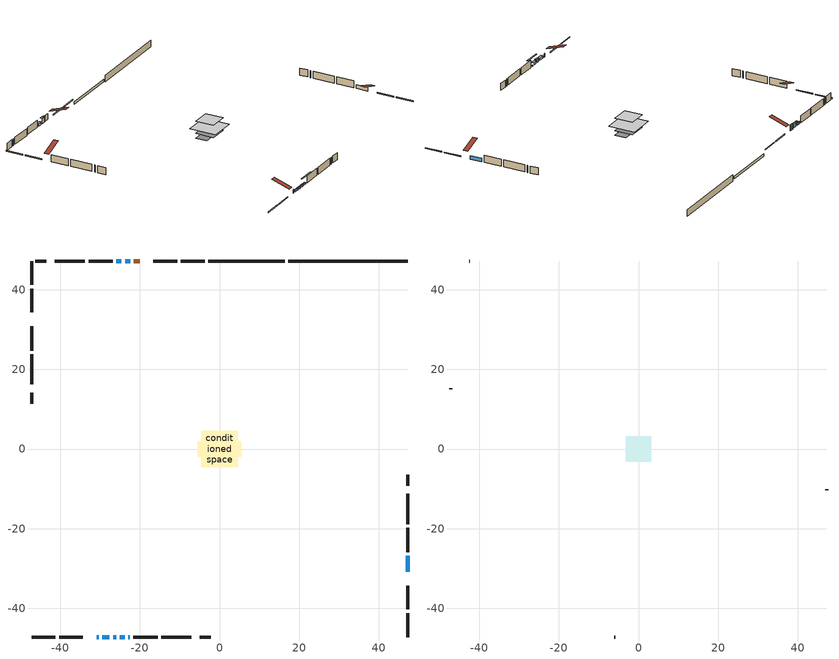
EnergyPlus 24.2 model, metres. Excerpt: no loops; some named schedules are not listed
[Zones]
conditioned space
 floor adiabatic (Floor2 construction): -3.2,-3.2 -3.2,3.2 3.2,3.2 3.2,-3.2 z1.22
 floor adiabatic (AdiabaticFloorConstruction): -4.63,-4.63 -4.63,4.63 4.63,4.63 4.63,-4.63 z1.22
 floor foundation (Slab1 construction): -5.49,-1.98 -5.49,1.98 5.49,1.98 5.49,-1.98 z-1.07
 floor foundation (Slab2 construction): -3.2,-3.2 -3.2,3.2 3.2,3.2 3.2,-3.2 z-0.61
 wall outside (RimJoist1 construction): -3.69,47.18 -9.66,47.18 / -47.18,-47.18 -41.21,-47.18 / -47.18,47.18 -47.18,41.21 / 47.18,-47.18 47.18,-41.21 z1.22:1.52
 wall outside (RimJoist2 construction): -10.59,47.18 -16.56,47.18 / -40.28,-47.18 -34.31,-47.18 / -47.18,40.28 -47.18,34.31 / 47.18,-40.28 47.18,-34.31 z1.22:1.52
 wall outside (AdiabaticWallConstruction 1): -20.06,47.18 -21.51,47.18 z1.22:3.25
 wall outside (AdiabaticWallConstruction): -30.81,-47.18 -30.35,-47.18 / 47.18,-30.81 47.18,-26.81 z1.22:2.44; -22.43,47.18 -23.71,47.18 z1.22:3; -24.63,47.18 -25.86,47.18 / -29.42,-47.18 -27.64,-47.18 / -26.72,-47.18 -25.95,-47.18 / -25.02,-47.18 -23.8,-47.18 z1.22:1.98; -22.88,-47.18 -22.57,-47.18 z1.22:1.55
 wall outside (Wall1 construction): -26.78,47.18 -32.87,47.18 / -21.64,-47.18 -15.55,-47.18 / -47.18,30.81 -47.18,24.71 / 47.18,-25.88 47.18,-19.79 z1.22:3.66
 wall outside (Wall2 construction): -33.8,47.18 -41.37,47.18 / -14.62,-47.18 -7.05,-47.18 / -47.18,23.78 -47.18,16.22 / 47.18,-18.86 47.18,-11.29 z1.22:3.66
 wall outside (Wall4 construction): -43.46,47.18 -46.25,47.18 / -4.96,-47.18 -2.17,-47.18 / -47.18,14.13 -47.18,11.34 / 47.18,-9.2 47.18,-6.41 z1.22:3.66
 wall foundation (FoundationWall1 construction): 17.31,47.18,-1.07 17.31,47.18,1.22 44.19,47.18,1.22 44.19,47.18,1.19 47.18,47.18,1.19 47.18,47.18,-1.07
 wall foundation (FoundationWall2 construction): 16.38,47.18 -2.76,47.18 z-0.61:0.3
 window (WindowConstruction 6): -30.81,-47.18 -30.35,-47.18 z1.22:2.44
 window (WindowConstruction): 47.18,-30.81 47.18,-26.81 z1.22:2.44
 window (WindowConstruction 1): -22.44,47.18 -23.71,47.18 z1.22:3
 window (WindowConstruction 2): -24.64,47.18 -25.85,47.18 z1.22:1.98
 window (WindowConstruction 3): -29.42,-47.18 -27.64,-47.18 z1.22:1.98
 window (WindowConstruction 4): -26.71,-47.18 -25.95,-47.18 z1.22:1.98
 window (WindowConstruction 5): -25.02,-47.18 -23.8,-47.18 z1.22:1.98
 window (WindowConstruction 7): -22.87,-47.18 -22.57,-47.18 z1.22:1.55
 door (Door): -20.06,47.18 -21.51,47.18 z1.22:3.25
 ceiling adiabatic (AdiabaticFloorConstruction): 4.63,-4.63 4.63,4.63 -4.63,4.63 -4.63,-4.63 z1.22
attic - vented
 floor to conditioned space (Floor1 construction Reversed): -3.2,-3.2 -3.2,3.2 3.2,3.2 3.2,-3.2 z3.66
 wall outside (Wall3 construction): -42.3,47.18 -42.53,47.18 / -6.12,-47.18 -5.89,-47.18 / -47.18,15.29 -47.18,15.05 / 47.18,-10.36 47.18,-10.13 z1.22:3.66
 roof outside (Roof1 construction): -19.13,47.18,3.66 -19.13,40.95,5.74 -17.49,40.95,5.74 -17.49,47.18,3.66; -31.73,-47.18,3.66 -31.73,-40.95,5.74 -33.38,-40.95,5.74 -33.38,-47.18,3.66; -47.18,31.73,3.66 -40.95,31.73,5.74 -40.95,33.38,5.74 -47.18,33.38,3.66; 47.18,-31.73,3.66 40.95,-31.73,5.74 40.95,-33.38,5.74 47.18,-33.38,3.66
shading: -23.86,47.18 -22.29,47.18 -22.29,47.79 -23.86,47.79 z3.15; -26,47.18 -24.49,47.18 -24.49,47.79 -26,47.79 z2.13; -27.49,-47.18 -29.57,-47.18 -29.57,-47.94 -27.49,-47.94 z2.13; -25.8,-47.18 -26.86,-47.18 -26.86,-47.94 -25.8,-47.94 z2.13; -23.65,-47.18 -25.17,-47.18 -25.17,-47.94 -23.65,-47.94 z2.13; -19.93,-47.18 -25.51,-47.18 -25.51,-47.59 -19.93,-47.59 z4.19
[Building]
Building 1: Terrain=Suburbs
[Site:Location]
Windsor AP_ON: Latitude {deg}=42.28; Longitude {deg}=-82.96; Time Zone {hr}=-5; Elevation {m}=190; Keep Site Location Information=Yes
[Site:GroundTemperature:Shallow]
6.34957, 4.46684, 4.31606, 5.20952, 8.79623, 12.3662, 15.4612, 17.4219, 17.5884, 15.9938, 12.9777, 9.51722
[Site:WaterMainsTemperature]
Calculation Method=Schedule; Temperature Schedule=mains temperature schedule
[Material] Roughness=Rough; Thermal Absorptance=0.9
Name | Thickness {m} | Conductivity {W/m-K} | Density {kg/m3} | Specific Heat {J/kg-K} | Solar Absorptance | Visible Absorptance
asphalt or fiberglass shingles | 0.00635 | 0.162714 | 1121.4 | 1465.45 | 0.4 | 0.4
ceiling stud and cavity | 0.1397 | 0.079977 | 65.682 | 1177.47 | 0.7 | 0.7
concrete 4.0 in. | 0.1016 | 1.803125 | 2242.8 | 837.4 | 0.7 | 0.7
concrete 8.0 in. | 0.2032 | 1.803125 | 2242.8 | 837.4 | 0.7 | 0.7
door material | 0.04445 | 0.188738 | 512.64 | 1214.23 | 0.7 | 0.7
exterior vertical ins | 0.0436689 | 0.029427 | 32.04 | 1214.23 | 0.7 | 0.7
exterior vertical ins 1 | 0.0105188 | 0.029427 | 32.04 | 1214.23 | 0.7 | 0.7
floor covering | 0.0127 | 9.015625 | 54.468 | 1339.84 | 0.6 | 0.6
floor covering 1 | 0.0127 | 0.0433444 | 54.468 | 1339.84 | 0.6 | 0.6
floor rigid ins; wall rigid ins | 0.512978 | 0.029427 | 32.04 | 1214.23 | 0.7 | 0.7
floor stud and cavity | 0.0889 | 0.232447 | 50.32683 | 1063.81 | 0.7 | 0.7
floor stud and cavity 1 | 0.1397 | 1.75129 | 37.0049 | 1207.88 | 0.7 | 0.7
furniture material conditioned space 1 | 0.1524 | 0.115458 | 640.8 | 1214.23 | 0.6 | 0.6
gypsum board | 0.0127 | 0.160291 | 801 | 837.4 | 0.6 | 0.6
gypsum board 1 | 0.0127 | 0.160291 | 801 | 837.4 | 0.7 | 0.7
osb sheathing 0.5 in. | 0.0127 | 0.115458 | 512.64 | 1214.23 | 0.7 | 0.7
osb sheathing 0.75 in. | 0.01905 | 0.115458 | 512.64 | 1214.23 | 0.7 | 0.7
osb sheathing 2.0 in. | 0.0508 | 0.115458 | 512.64 | 1214.23 | 0.7 | 0.7
rim joist rigid ins | 0.051816 | 0.029427 | 32.04 | 1214.23 | 0.7 | 0.7
rim joist stud and cavity | 0.0508 | 0.241261 | 125.044 | 1163.47 | 0.6 | 0.6
rim joist stud and cavity 1 | 0.0508 | 0.632955 | 125.044 | 1163.47 | 0.6 | 0.6
wall stud and cavity | 0.1397 | 0.0802207 | 139.0536 | 1170.24 | 0.7 | 0.7
wall stud and cavity 1 | 0.1397 | 0.0790222 | 139.0536 | 1170.24 | 0.7 | 0.7
wall stud and cavity 2 | 0.0889 | 6.9971 | 50.32683 | 1063.81 | 0.6 | 0.6
wall stud and cavity 3 | 0.1397 | 0.0868833 | 139.0536 | 1170.24 | 0.7 | 0.7
wall stud and cavity 4 | 0.0889 | 0.380278 | 52.3479 | 1209.89 | 0.7 | 0.7
wall stud and cavity 5 | 0.0889 | 0.391764 | 83.0341 | 1211.67 | 0.7 | 0.7
wood siding | 0.0254 | 0.102417 | 544.68 | 1172.36 | 0.4 | 0.4
wood siding 1 | 0.00254 | 0.102417 | 544.68 | 1172.36 | 0.4 | 0.4
wood siding 2; wood siding 3; wood siding 4 | 0.0254 | 0.102417 | 544.68 | 1172.36 | 0.7 | 0.7
[WindowMaterial:SimpleGlazingSystem]
Name | U-Factor {W/m2-K} | Solar Heat Gain Coefficient
WindowMaterial | 2.79869 | 0.61
WindowMaterial 1 | 2.850356 | 0.56
WindowMaterial 2 | 2.92303 | 0.49
WindowMaterial 3 | 2.89067 | 0.52
WindowMaterial 4 | 2.983789 | 0.43
WindowMaterial 5 | 2.41315 | 0.45
WindowMaterial 6 | 3.26144 | 0.43
[Construction]
AdiabaticFloorConstruction: floor stud and cavity 1, floor rigid ins, osb sheathing 0.75 in., floor covering 1
AdiabaticWallConstruction: wood siding 3, wall rigid ins, wall stud and cavity 4, gypsum board
AdiabaticWallConstruction 1: wood siding 4, wall rigid ins, wall stud and cavity 4, gypsum board
Door: door material
Floor1 construction Reversed: gypsum board, ceiling stud and cavity
Floor2 construction: floor stud and cavity, floor covering
FoundationWall1 construction; FoundationWall2 construction: concrete 8.0 in., gypsum board 1
furniture construction conditioned space 1: furniture material conditioned space 1
PartitionWallConstruction: gypsum board, wall stud and cavity 5, gypsum board
RimJoist1 construction: wood siding 2, rim joist rigid ins, osb sheathing 2.0 in., rim joist stud and cavity
RimJoist2 construction: wood siding 2, osb sheathing 2.0 in., rim joist stud and cavity 1
Roof1 construction: asphalt or fiberglass shingles
Slab1 construction; Slab2 construction: concrete 4.0 in.
Wall1 construction: wood siding, osb sheathing 0.5 in., wall stud and cavity, gypsum board
Wall2 construction: wood siding, osb sheathing 0.5 in., wall stud and cavity 1, gypsum board
Wall3 construction: wood siding 1, wall stud and cavity 2
Wall4 construction: wood siding, osb sheathing 0.5 in., wall stud and cavity 3, gypsum board
WindowConstruction: WindowMaterial
WindowConstruction 1: WindowMaterial 1
WindowConstruction 2; WindowConstruction 5: WindowMaterial 2
WindowConstruction 3: WindowMaterial 3
WindowConstruction 4: WindowMaterial 4
WindowConstruction 6: WindowMaterial 5
WindowConstruction 7: WindowMaterial 6
[Zone] Multiplier=1; Part of Total Floor Area=Yes
Name | Volume {m3}
attic - vented | 13.796
conditioned space | 366.3
[Space]
Name | Zone | Volume {m3}
attic - vented 1 | attic - vented | 13.796
conditioned space 1 | conditioned space | 366.3
[ZoneInfiltration:EffectiveLeakageArea]
infil attic - vented 1: Zone or Space=attic - vented 1; Schedule=Always On Discrete; Effective Air Leakage Area {cm2}=1818.67; Stack Coefficient=0.000313983; Wind Coefficient=1.19722e-05
[ZoneMixing]
whole house fan mix: Zone or Space=attic - vented; Schedule=Always On Continuous; Design Flow Rate Calculation Method=Flow/Zone; Design Flow Rate {m3/s}=0; Source Zone or Space=conditioned space
[SurfaceProperty:ExposedFoundationPerimeter] Exposed Perimeter Calculation Method=TotalExposedPerimeter
Name | Total Exposed Perimeter {m}
Slab1 | 29.87
Slab2 | 19.141
[InternalMass] Zone or ZoneList=conditioned space; Space or SpaceList=conditioned space 1
Name | Construction | Surface Area {m2}
furniture mass conditioned space 1 | furniture construction conditioned space 1 | 84.368
partition wall mass | PartitionWallConstruction | 170
[Lights]
interior lighting: Zone or ZoneList or Space or SpaceList=conditioned space 1; Schedule=interior lighting schedule; Design Level Calculation Method=LightingLevel; Lighting Level {W}=343.2; Return Air Fraction=0; Fraction Radiant=0.6; Fraction Visible=0.2; Fraction Replaceable=1
[People]
occupants: Zone or ZoneList or Space or SpaceList=conditioned space 1; Number of People Schedule=occupants schedule; Number of People Calculation Method=People; Number of People=3; Fraction Radiant=0.314171; Sensible Heat Fraction=0.56303; Activity Level Schedule=occupants activity schedule; Carbon Dioxide Generation Rate {m3/s-W}=0; Enable ASHRAE 55 Comfort Warnings=No; Mean Radiant Temperature Calculation Type=EnclosureAveraged
[ElectricEquipment] Zone or ZoneList or Space or SpaceList=conditioned space 1; Design Level Calculation Method=EquipmentLevel
Name | Schedule | Design Level {W} | Fraction Latent | Fraction Radiant | Fraction Lost
clothes dryer | clothes dryer schedule | 140.772 | 0.015 | 0.081 | 0.85
clothes washer | clothes washer schedule | 32.1985 | 0.03 | 0.162 | 0.7
cooking range | cooking range schedule | 215.147 | 0.08 | 0.432 | 0.2
dishwasher | dishwasher schedule | 66.8632 | 0.3 | 0.18 | 0.4
fridge | fridge schedule | 72.9452 | 0 | 0.6 | 0
mech vent bath fan 0 | mech vent bath fan 0 schedule | 50.2 | 0 | 0 | 1
mech vent house fan | mech vent house fan schedule | 0 | 0 | 0 | 1
mech vent house fan cfis | mech vent house fan cfis schedule | 0 | 0 | 0 | 0
misc plug loads | misc plug loads schedule | 494.7 | 0.045 | 0.513 | 0.1
whole house fan | Always On Discrete | 0 | 0 | 0 | 1
[OtherEquipment] Zone or ZoneList or Space or SpaceList=conditioned space 1; Design Level Calculation Method=EquipmentLevel
Name | Fuel Type | Schedule | Design Level {W} | Fraction Latent | Fraction Radiant | Fraction Lost
clothes dryer 1 | Electricity | clothes dryer schedule | 0 | 0.015 | 0.081 | 0.85
cooking range 1 | Electricity | cooking range schedule | 0 | 0.08 | 0.432 | 0.2
general water use latent | None | general water use schedule | 62.594 | 1 | 0 | 0
general water use sensible | None | general water use schedule | -61.6891 | 0 | 0.6 | 0
mech vent house fan latent load | None | Always On Discrete | 0 | 1 | 0 | 0
mech vent house fan sensible load | None | Always On Discrete | 0 | 0 | 0 | 0
water heater energy adjustment1 | NaturalGas | Always On Discrete | 0.01 | 0 | 0 | 1
[ZoneInfiltration:DesignFlowRate] Zone or ZoneList or Space or SpaceList=conditioned space 1; Schedule=Always On Discrete; Design Flow Rate Calculation Method=Flow/Zone; Design Flow Rate {m3/s}=0
infil flow; natural vent flow; whole house fan flow
[AvailabilityManager:Scheduled]
central ac and furnace airloop Availability Manager: Schedule=Always On Discrete
[Foundation:Kiva] Initial Indoor Air Temperature {C}=18; Wall Depth Below Slab {m}=0.2032; Custom Block X Position 1 {m}=0.2159; Custom Block Z Position 1 {m}=0
Name | Wall Height Above Grade {m} | Custom Block Material Name 1 | Custom Block Depth 1 {m}
Foundation Kiva 1 | 1.21999 | exterior vertical ins | 2.28999
Foundation Kiva 2 | 0.300015 | exterior vertical ins 1 | 0.910011
[Foundation:Kiva:Settings]
Soil Conductivity {W/m-K}=0.849921; Soil Density {kg/m3}=1842.3; Soil Specific Heat {J/kg-K}=418.7; Ground Solar Absorptivity=0.9; Ground Thermal Absorptivity=0.9; Ground Surface Roughness {m}=0.03; Far-Field Width {m}=40; Deep-Ground Boundary Condition=ZeroFlux; Deep-Ground Depth {m}=40; Minimum Cell Dimension {m}=0.2; Maximum Cell Growth Coefficient=3; Simulation Timestep=Timestep
[Exterior:Lights]
exterior lighting: Schedule=exterior lighting schedule; Design Level {W}=75.6
[EnergyManagementSystem:GlobalVariable]
central_ac_and_furnace_airloop_Fan_RTF
infil_program_Qfan
infil_program_Qinf
natural_vent_program_Qnv
natural_vent_program_Qwhf
[EnergyManagementSystem:Sensor]
Name | Output:Variable or Output:Meter Index Key | Output:Variable or Output:Meter
airflow_gain | infil flow | Infiltration Sensible Heat Gain Energy
airflow_gain_1 | natural vent flow | Infiltration Sensible Heat Gain Energy
airflow_gain_2 | whole house fan flow | Infiltration Sensible Heat Gain Energy
airflow_loss | infil flow | Infiltration Sensible Heat Loss Energy
airflow_loss_1 | natural vent flow | Infiltration Sensible Heat Loss Energy
airflow_loss_2 | whole house fan flow | Infiltration Sensible Heat Loss Energy
clg_load_cond |  | Cooling:EnergyTransfer:Zone:CONDITIONED SPACE
clg_sp_s; clg_sp_s_1 | cooling setpoint | Schedule Value
clothes_dryer_exhaust_0_sch_s | clothes dryer exhaust 0 schedule | Schedule Value
cool_season | cooling season schedule | Schedule Value
htg_load_cond |  | Heating:EnergyTransfer:Zone:CONDITIONED SPACE
htg_sp_s; htg_sp_s_1 | heating setpoint | Schedule Value
ig_ee_conv | clothes dryer | Electric Equipment Convective Heating Energy
ig_ee_conv_2 | cooking range | Electric Equipment Convective Heating Energy
ig_ee_conv_4 | fridge | Electric Equipment Convective Heating Energy
ig_ee_conv_5 | misc plug loads | Electric Equipment Convective Heating Energy
ig_ee_conv_6 | whole house fan | Electric Equipment Convective Heating Energy
ig_ee_rad | clothes dryer | Electric Equipment Radiant Heating Energy
ig_ee_rad_2 | cooking range | Electric Equipment Radiant Heating Energy
ig_ee_rad_4 | fridge | Electric Equipment Radiant Heating Energy
ig_ee_rad_5 | misc plug loads | Electric Equipment Radiant Heating Energy
ig_ee_rad_6 | whole house fan | Electric Equipment Radiant Heating Energy
ig_lgt_conv | interior lighting | Lights Convective Heating Energy
ig_lgt_rad | interior lighting | Lights Radiant Heating Energy
ig_lgt_vis | interior lighting | Lights Visible Radiation Heating Energy
ig_oe_conv | clothes dryer 1 | Other Equipment Convective Heating Energy
ig_oe_conv_1 | cooking range 1 | Other Equipment Convective Heating Energy
ig_oe_conv_2 | general water use latent | Other Equipment Convective Heating Energy
ig_oe_conv_3 | general water use sensible | Other Equipment Convective Heating Energy
ig_oe_conv_4 | water heater energy adjustment1 | Other Equipment Convective Heating Energy
ig_oe_rad | clothes dryer 1 | Other Equipment Radiant Heating Energy
ig_oe_rad_1 | cooking range 1 | Other Equipment Radiant Heating Energy
ig_oe_rad_2 | general water use latent | Other Equipment Radiant Heating Energy
ig_oe_rad_3 | general water use sensible | Other Equipment Radiant Heating Energy
ig_oe_rad_4 | water heater energy adjustment1 | Other Equipment Radiant Heating Energy
ig_ppl_conv | occupants | People Convective Heating Energy
ig_ppl_rad | occupants | People Radiant Heating Energy
im_conv | furniture mass conditioned space 1 | Surface Inside Face Convection Heat Gain Energy
im_conv_1 | partition wall mass | Surface Inside Face Convection Heat Gain Energy
im_ig | furniture mass conditioned space 1 | Surface Inside Face Internal Gains Radiation Heat Gain Energy
im_ig_1 | partition wall mass | Surface Inside Face Internal Gains Radiation Heat Gain Energy
im_lgt | furniture mass conditioned space 1 | Surface Inside Face Lights Radiation Heat Gain Energy
im_lgt_1 | partition wall mass | Surface Inside Face Lights Radiation Heat Gain Energy
im_sol | furniture mass conditioned space 1 | Surface Inside Face Solar Radiation Heat Gain Energy
im_sol_1 | partition wall mass | Surface Inside Face Solar Radiation Heat Gain Energy
im_surf | furniture mass conditioned space 1 | Surface Inside Face Net Surface Thermal Radiation Heat Gain Energy
im_surf_1 | partition wall mass | Surface Inside Face Net Surface Thermal Radiation Heat Gain Energy
mech_vent_bath_fan_0_sch_s | mech vent bath fan 0 schedule | Schedule Value
mv_conv | mech vent bath fan 0 | Electric Equipment Convective Heating Energy
mv_conv_1 | mech vent house fan | Electric Equipment Convective Heating Energy
mv_conv_2 | mech vent house fan cfis | Electric Equipment Convective Heating Energy
mv_conv_3 | mech vent house fan latent load | Other Equipment Convective Heating Energy
mv_conv_4 | mech vent house fan sensible load | Other Equipment Convective Heating Energy
mv_rad | mech vent bath fan 0 | Electric Equipment Radiant Heating Energy
mv_rad_1 | mech vent house fan | Electric Equipment Radiant Heating Energy
mv_rad_2 | mech vent house fan cfis | Electric Equipment Radiant Heating Energy
mv_rad_3 | mech vent house fan latent load | Other Equipment Radiant Heating Energy
mv_rad_4 | mech vent house fan sensible load | Other Equipment Radiant Heating Energy
natural_vent_s | natural vent schedule | Schedule Value
out_pb_s |  | Site Outdoor Air Barometric Pressure
out_wt_s |  | Site Outdoor Air Humidity Ratio
site_vw_s |  | Site Wind Speed
ss_back_out | Window1 | Surface Window Shortwave from Zone Back Out Window Heat Transfer Rate
ss_back_out_1 | Window2 | Surface Window Shortwave from Zone Back Out Window Heat Transfer Rate
ss_back_out_2 | Window3 | Surface Window Shortwave from Zone Back Out Window Heat Transfer Rate
ss_back_out_3 | Window4 | Surface Window Shortwave from Zone Back Out Window Heat Transfer Rate
ss_back_out_4 | Window5 | Surface Window Shortwave from Zone Back Out Window Heat Transfer Rate
ss_back_out_5 | Window6 | Surface Window Shortwave from Zone Back Out Window Heat Transfer Rate
ss_back_out_6 | Window7 | Surface Window Shortwave from Zone Back Out Window Heat Transfer Rate
ss_back_out_7 | Window8 | Surface Window Shortwave from Zone Back Out Window Heat Transfer Rate
ss_conv | Door1 | Surface Inside Face Convection Heat Gain Energy
ss_conv_1 | Window1 | Surface Inside Face Convection Heat Gain Energy
ss_conv_2 | Window2 | Surface Inside Face Convection Heat Gain Energy
ss_conv_3 | Window3 | Surface Inside Face Convection Heat Gain Energy
ss_conv_4 | Window4 | Surface Inside Face Convection Heat Gain Energy
ss_conv_5 | Window5 | Surface Inside Face Convection Heat Gain Energy
ss_conv_6 | Window6 | Surface Inside Face Convection Heat Gain Energy
ss_conv_7 | Window7 | Surface Inside Face Convection Heat Gain Energy
ss_conv_8 | Window8 | Surface Inside Face Convection Heat Gain Energy
ss_ig | Door1 | Surface Inside Face Internal Gains Radiation Heat Gain Energy
ss_ig_1 | Window1 | Surface Inside Face Internal Gains Radiation Heat Gain Energy
ss_ig_2 | Window2 | Surface Inside Face Internal Gains Radiation Heat Gain Energy
ss_ig_3 | Window3 | Surface Inside Face Internal Gains Radiation Heat Gain Energy
ss_ig_4 | Window4 | Surface Inside Face Internal Gains Radiation Heat Gain Energy
ss_ig_5 | Window5 | Surface Inside Face Internal Gains Radiation Heat Gain Energy
ss_ig_6 | Window6 | Surface Inside Face Internal Gains Radiation Heat Gain Energy
ss_ig_7 | Window7 | Surface Inside Face Internal Gains Radiation Heat Gain Energy
ss_ig_8 | Window8 | Surface Inside Face Internal Gains Radiation Heat Gain Energy
ss_lgt | Door1 | Surface Inside Face Lights Radiation Heat Gain Energy
ss_sol | Door1 | Surface Inside Face Solar Radiation Heat Gain Energy
ss_surf | Door1 | Surface Inside Face Net Surface Thermal Radiation Heat Gain Energy
ss_surf_1 | Window1 | Surface Inside Face Net Surface Thermal Radiation Heat Gain Energy
ss_surf_2 | Window2 | Surface Inside Face Net Surface Thermal Radiation Heat Gain Energy
ss_surf_3 | Window3 | Surface Inside Face Net Surface Thermal Radiation Heat Gain Energy
ss_surf_4 | Window4 | Surface Inside Face Net Surface Thermal Radiation Heat Gain Energy
ss_surf_5 | Window5 | Surface Inside Face Net Surface Thermal Radiation Heat Gain Energy
ss_surf_6 | Window6 | Surface Inside Face Net Surface Thermal Radiation Heat Gain Energy
ss_surf_7 | Window7 | Surface Inside Face Net Surface Thermal Radiation Heat Gain Energy
ss_surf_8 | Window8 | Surface Inside Face Net Surface Thermal Radiation Heat Gain Energy
ss_trans_in | Window1 | Surface Window Transmitted Solar Radiation Rate
ss_trans_in_1 | Window2 | Surface Window Transmitted Solar Radiation Rate
ss_trans_in_2 | Window3 | Surface Window Transmitted Solar Radiation Rate
ss_trans_in_3 | Window4 | Surface Window Transmitted Solar Radiation Rate
ss_trans_in_4 | Window5 | Surface Window Transmitted Solar Radiation Rate
ss_trans_in_5 | Window6 | Surface Window Transmitted Solar Radiation Rate
ss_trans_in_6 | Window7 | Surface Window Transmitted Solar Radiation Rate
ss_trans_in_7 | Window8 | Surface Window Transmitted Solar Radiation Rate
ss_trans_out | Window1 | Surface Inside Face Initial Transmitted Diffuse Transmitted Out Window Solar Radiation Rate
ss_trans_out_1 | Window2 | Surface Inside Face Initial Transmitted Diffuse Transmitted Out Window Solar Radiation Rate
ss_trans_out_2 | Window3 | Surface Inside Face Initial Transmitted Diffuse Transmitted Out Window Solar Radiation Rate
ss_trans_out_3 | Window4 | Surface Inside Face Initial Transmitted Diffuse Transmitted Out Window Solar Radiation Rate
ss_trans_out_4 | Window5 | Surface Inside Face Initial Transmitted Diffuse Transmitted Out Window Solar Radiation Rate
ss_trans_out_5 | Window6 | Surface Inside Face Initial Transmitted Diffuse Transmitted Out Window Solar Radiation Rate
ss_trans_out_6 | Window7 | Surface Inside Face Initial Transmitted Diffuse Transmitted Out Window Solar Radiation Rate
ss_trans_out_7 | Window8 | Surface Inside Face Initial Transmitted Diffuse Transmitted Out Window Solar Radiation Rate
s_conv | Floor1 | Surface Inside Face Convection Heat Gain Energy
s_conv_1 | Floor2 | Surface Inside Face Convection Heat Gain Energy
s_conv_10 | RimJoist2:0 | Surface Inside Face Convection Heat Gain Energy
s_conv_11 | RimJoist2:180 | Surface Inside Face Convection Heat Gain Energy
s_conv_12 | RimJoist2:270 | Surface Inside Face Convection Heat Gain Energy
s_conv_13 | RimJoist2:90 | Surface Inside Face Convection Heat Gain Energy
s_conv_14 | Slab1 | Surface Inside Face Convection Heat Gain Energy
s_conv_15 | Slab2 | Surface Inside Face Convection Heat Gain Energy
s_conv_16 | Wall1:0 | Surface Inside Face Convection Heat Gain Energy
s_conv_17 | Wall1:180 | Surface Inside Face Convection Heat Gain Energy
s_conv_18 | Wall1:270 | Surface Inside Face Convection Heat Gain Energy
s_conv_19 | Wall1:90 | Surface Inside Face Convection Heat Gain Energy
s_conv_2 | FoundationWall1 | Surface Inside Face Convection Heat Gain Energy
s_conv_20 | Wall2:0 | Surface Inside Face Convection Heat Gain Energy
s_conv_21 | Wall2:180 | Surface Inside Face Convection Heat Gain Energy
s_conv_22 | Wall2:270 | Surface Inside Face Convection Heat Gain Energy
s_conv_23 | Wall2:90 | Surface Inside Face Convection Heat Gain Energy
s_conv_24 | Wall4:0 | Surface Inside Face Convection Heat Gain Energy
s_conv_25 | Wall4:180 | Surface Inside Face Convection Heat Gain Energy
s_conv_26 | Wall4:270 | Surface Inside Face Convection Heat Gain Energy
s_conv_27 | Wall4:90 | Surface Inside Face Convection Heat Gain Energy
s_conv_3 | FoundationWall2 | Surface Inside Face Convection Heat Gain Energy
s_conv_4 | inferred conditioned ceiling | Surface Inside Face Convection Heat Gain Energy
s_conv_5 | inferred conditioned floor | Surface Inside Face Convection Heat Gain Energy
s_conv_6 | RimJoist1:0 | Surface Inside Face Convection Heat Gain Energy
s_conv_7 | RimJoist1:180 | Surface Inside Face Convection Heat Gain Energy
s_conv_8 | RimJoist1:270 | Surface Inside Face Convection Heat Gain Energy
s_conv_9 | RimJoist1:90 | Surface Inside Face Convection Heat Gain Energy
s_ig | Floor1 | Surface Inside Face Internal Gains Radiation Heat Gain Energy
s_ig_1 | Floor2 | Surface Inside Face Internal Gains Radiation Heat Gain Energy
s_ig_10 | RimJoist2:0 | Surface Inside Face Internal Gains Radiation Heat Gain Energy
s_ig_11 | RimJoist2:180 | Surface Inside Face Internal Gains Radiation Heat Gain Energy
